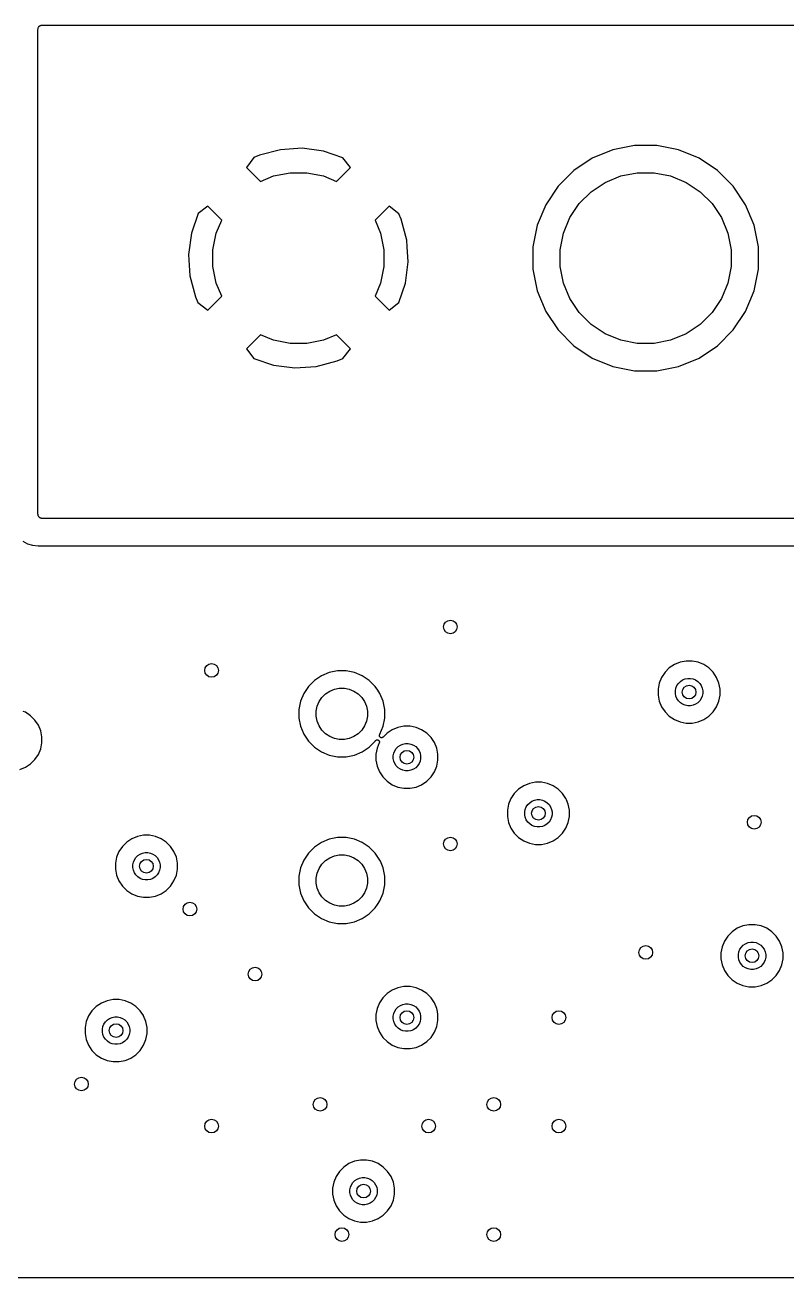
# Model space of a CAD drawing. Extents: x 1 to 139, y -76 to -1.
# Drawn here: x 23.75 to 46.04, y -75.56 to -38.9 of the extents above; entities that cross this region are included whole.
import ezdxf

# ---------------------------------------------------------------- set-up
doc = ezdxf.new("R2010")
doc.units = 0
doc.header["$MEASUREMENT"] = 0
doc.layers.add('BLACK', color=7, linetype='CONTINUOUS')

msp = doc.modelspace()

# ---------------------------------------------------------------- linework, layer by layer
at = {"layer": 'BLACK', "linetype": 'CONTINUOUS'}
for p, q in [((24.13, -39.0252), (24.1313, -39.0133)), ((24.13, -39.0261), (24.13, -39.0252)), ((24.13, -39.0261), (24.13, -39.0261)), ((24.13, -39.0261), (24.13, -39.0261)), ((24.13, -39.027), (24.13, -39.0261)), ((24.13, -53.213), (24.13, -39.027)), ((24.1313, -39.0133), (24.1326, -39.0015)), ((24.1326, -39.0015), (24.1327, -39.001)), ((24.1327, -39.001), (24.1328, -39.0006)), ((24.1328, -39.0006), (24.1364, -38.9892)), ((24.1364, -38.9892), (24.1399, -38.9778)), ((24.1399, -38.9778), (24.1401, -38.9774)), ((24.1401, -38.9774), (24.1403, -38.977)), ((24.1403, -38.977), (24.146, -38.9665)), ((24.146, -38.9665), (24.1517, -38.956)), ((24.1517, -38.956), (24.152, -38.9556)), ((24.152, -38.9556), (24.1522, -38.9552)), ((24.1522, -38.9552), (24.1599, -38.9461)), ((24.1599, -38.9461), (24.1675, -38.9369)), ((24.1675, -38.9369), (24.1679, -38.9366)), ((24.1679, -38.9366), (24.1681, -38.9363)), ((24.1681, -38.9363), (24.1775, -38.9288)), ((24.1775, -38.9288), (24.1867, -38.9212)), ((24.1867, -38.9212), (24.1871, -38.921)), ((24.1871, -38.921), (24.1875, -38.9207)), ((24.1875, -38.9207), (24.1981, -38.9152)), ((24.1981, -38.9152), (24.2086, -38.9096)), ((24.2086, -38.9096), (24.209, -38.9095)), ((24.209, -38.9095), (24.2094, -38.9092)), ((24.2094, -38.9092), (24.2209, -38.9059)), ((24.2209, -38.9059), (24.2323, -38.9024)), ((24.2323, -38.9024), (24.2328, -38.9024)), ((24.2328, -38.9024), (24.2332, -38.9022)), ((24.2332, -38.9022), (24.2451, -38.9012)), ((24.2451, -38.9012), (24.257, -38.9)), ((24.257, -38.9), (59.6838, -38.9)), ((31.8559, -42.5063), (31.2268, -42.5474)), ((32.4808, -42.5887), (31.8559, -42.5063)), ((41.585, -42.42), (40.9474, -42.5468)), ((42.235, -42.42), (41.585, -42.42)), ((42.8726, -42.5468), (42.235, -42.42)), ((30.4496, -42.7795), (30.2285, -43.0671)), ((30.6139, -42.7115), (30.4496, -42.7795)), ((31.2268, -42.5474), (30.6139, -42.7115)), ((33.0531, -42.7831), (32.4808, -42.5887)), ((33.2715, -43.0671), (33.0531, -42.7831)), ((40.3469, -42.7956), (39.8064, -43.1567)), ((40.9474, -42.5468), (40.3469, -42.7956)), ((43.4731, -42.7956), (42.8726, -42.5468)), ((44.0136, -43.1567), (43.4731, -42.7956)), ((30.2285, -43.0671), (30.6366, -43.4752)), ((31.0208, -43.3161), (31.5038, -43.22)), ((31.5038, -43.22), (31.9962, -43.22)), ((31.9962, -43.22), (32.4792, -43.3161)), ((32.8634, -43.4752), (33.2715, -43.0671)), ((39.8064, -43.1567), (39.3467, -43.6164)), ((41.1808, -43.3161), (41.6638, -43.22)), ((41.6638, -43.22), (42.1562, -43.22)), ((42.1562, -43.22), (42.6392, -43.3161)), ((44.4733, -43.6164), (44.0136, -43.1567)), ((30.6366, -43.4752), (31.0208, -43.3161)), ((32.4792, -43.3161), (32.8634, -43.4752)), ((39.3467, -43.6164), (38.9856, -44.1569)), ((40.3163, -43.7781), (40.7258, -43.5045)), ((40.7258, -43.5045), (41.1808, -43.3161)), ((42.6392, -43.3161), (43.0942, -43.5045)), ((43.0942, -43.5045), (43.5037, -43.7781)), ((44.8344, -44.1569), (44.4733, -43.6164)), ((39.9681, -44.1263), (40.3163, -43.7781)), ((43.5037, -43.7781), (43.8519, -44.1263)), ((29.0971, -44.1985), (28.8131, -44.4169)), ((29.5052, -44.6066), (29.0971, -44.1985)), ((34.4029, -44.1985), (33.9948, -44.6066)), ((34.6905, -44.4196), (34.4029, -44.1985)), ((38.9856, -44.1569), (38.7368, -44.7574)), ((39.6945, -44.5358), (39.9681, -44.1263)), ((43.8519, -44.1263), (44.1255, -44.5358)), ((45.0832, -44.7574), (44.8344, -44.1569)), ((28.8131, -44.4169), (28.6187, -44.9892)), ((29.3461, -44.9908), (29.5052, -44.6066)), ((33.9948, -44.6066), (34.1539, -44.9908)), ((34.7585, -44.5839), (34.6905, -44.4196)), ((34.9226, -45.1968), (34.7585, -44.5839)), ((39.5061, -44.9908), (39.6945, -44.5358)), ((44.1255, -44.5358), (44.3139, -44.9908)), ((28.6187, -44.9892), (28.5363, -45.6141)), ((29.25, -45.4738), (29.3461, -44.9908)), ((34.1539, -44.9908), (34.25, -45.4738)), ((38.7368, -44.7574), (38.61, -45.395)), ((39.41, -45.4738), (39.5061, -44.9908)), ((44.3139, -44.9908), (44.41, -45.4738)), ((45.21, -45.395), (45.0832, -44.7574)), ((34.9353, -45.3908), (34.9226, -45.1968)), ((34.9637, -45.8258), (34.9353, -45.3908)), ((38.61, -45.395), (38.61, -46.045)), ((45.21, -46.045), (45.21, -45.395)), ((28.5363, -45.6141), (28.5774, -46.2432)), ((29.25, -45.9662), (29.25, -45.4738)), ((34.25, -45.4738), (34.25, -45.9662)), ((34.8813, -46.4508), (34.9637, -45.8258)), ((39.41, -45.9662), (39.41, -45.4738)), ((44.41, -45.4738), (44.41, -45.9662)), ((29.3461, -46.4492), (29.25, -45.9662)), ((34.25, -45.9662), (34.1539, -46.4492)), ((38.61, -46.045), (38.7368, -46.6826)), ((39.5061, -46.4492), (39.41, -45.9662)), ((44.41, -45.9662), (44.3139, -46.4492)), ((45.0832, -46.6826), (45.21, -46.045)), ((28.5774, -46.2432), (28.7415, -46.8561)), ((29.5052, -46.8334), (29.3461, -46.4492)), ((34.1539, -46.4492), (33.9948, -46.8334)), ((34.6869, -47.0231), (34.8813, -46.4508)), ((39.6945, -46.9042), (39.5061, -46.4492)), ((44.3139, -46.4492), (44.1255, -46.9042)), ((28.7415, -46.8561), (28.8095, -47.0204)), ((29.0971, -47.2415), (29.5052, -46.8334)), ((33.9948, -46.8334), (34.4029, -47.2415)), ((38.7368, -46.6826), (38.9856, -47.2831)), ((39.9681, -47.3137), (39.6945, -46.9042)), ((44.1255, -46.9042), (43.8519, -47.3137)), ((44.8344, -47.2831), (45.0832, -46.6826)), ((28.8095, -47.0204), (29.0971, -47.2415)), ((34.4029, -47.2415), (34.6869, -47.0231)), ((38.9856, -47.2831), (39.3467, -47.8236)), ((44.4733, -47.8236), (44.8344, -47.2831)), ((40.3163, -47.6619), (39.9681, -47.3137)), ((40.7258, -47.9355), (40.3163, -47.6619)), ((43.5037, -47.6619), (43.0942, -47.9355)), ((43.8519, -47.3137), (43.5037, -47.6619)), ((30.6366, -47.9648), (30.2285, -48.3729)), ((31.0208, -48.1239), (30.6366, -47.9648)), ((32.8634, -47.9648), (32.4792, -48.1239)), ((33.2715, -48.3729), (32.8634, -47.9648)), ((39.3467, -47.8236), (39.8064, -48.2833)), ((41.1808, -48.1239), (40.7258, -47.9355)), ((43.0942, -47.9355), (42.6392, -48.1239)), ((44.0136, -48.2833), (44.4733, -47.8236)), ((30.2285, -48.3729), (30.4469, -48.6569)), ((31.5038, -48.22), (31.0208, -48.1239)), ((31.9962, -48.22), (31.5038, -48.22)), ((32.4792, -48.1239), (31.9962, -48.22)), ((33.0504, -48.6605), (33.2715, -48.3729)), ((39.8064, -48.2833), (40.3469, -48.6444)), ((41.6638, -48.22), (41.1808, -48.1239)), ((42.1562, -48.22), (41.6638, -48.22)), ((42.6392, -48.1239), (42.1562, -48.22)), ((43.4731, -48.6444), (44.0136, -48.2833)), ((30.4469, -48.6569), (31.0192, -48.8513)), ((32.2732, -48.8926), (32.8861, -48.7285)), ((32.8861, -48.7285), (33.0504, -48.6605)), ((40.3469, -48.6444), (40.9474, -48.8932)), ((42.8726, -48.8932), (43.4731, -48.6444)), ((31.0192, -48.8513), (31.6441, -48.9337)), ((31.6441, -48.9337), (32.2732, -48.8926)), ((40.9474, -48.8932), (41.585, -49.02)), ((41.585, -49.02), (42.235, -49.02)), ((42.235, -49.02), (42.8726, -48.8932)), ((24.1312, -53.2249), (24.13, -53.213)), ((24.1322, -53.2368), (24.1312, -53.2249)), ((24.1324, -53.2372), (24.1322, -53.2368)), ((24.1324, -53.2377), (24.1324, -53.2372)), ((24.1359, -53.2491), (24.1324, -53.2377)), ((24.1392, -53.2606), (24.1359, -53.2491)), ((24.1395, -53.261), (24.1392, -53.2606)), ((24.1396, -53.2614), (24.1395, -53.261)), ((24.1452, -53.2719), (24.1396, -53.2614)), ((24.1507, -53.2825), (24.1452, -53.2719)), ((24.151, -53.2829), (24.1507, -53.2825)), ((24.1512, -53.2833), (24.151, -53.2829)), ((24.1588, -53.2925), (24.1512, -53.2833)), ((24.1663, -53.3019), (24.1588, -53.2925)), ((24.1666, -53.3021), (24.1663, -53.3019)), ((24.1669, -53.3025), (24.1666, -53.3021)), ((24.1761, -53.3101), (24.1669, -53.3025)), ((24.1852, -53.3178), (24.1761, -53.3101)), ((24.1856, -53.318), (24.1852, -53.3178)), ((24.186, -53.3183), (24.1856, -53.318)), ((24.1965, -53.324), (24.186, -53.3183)), ((24.207, -53.3297), (24.1965, -53.324)), ((24.2074, -53.3299), (24.207, -53.3297)), ((24.2078, -53.3301), (24.2074, -53.3299)), ((24.2192, -53.3336), (24.2078, -53.3301)), ((24.2306, -53.3372), (24.2192, -53.3336)), ((24.231, -53.3373), (24.2306, -53.3372)), ((24.2315, -53.3374), (24.231, -53.3373)), ((24.2433, -53.3387), (24.2315, -53.3374)), ((24.2552, -53.34), (24.2433, -53.3387)), ((24.2561, -53.34), (24.2552, -53.34)), ((24.257, -53.34), (24.2561, -53.34)), ((24.2561, -53.34), (24.2561, -53.34)), ((24.2561, -53.34), (24.2561, -53.34)), ((84.963, -53.34), (24.257, -53.34)), ((23.6857, -54.0049), (23.824, -54.0788)), ((23.824, -54.0788), (23.974, -54.1243)), ((23.974, -54.1243), (24.1331, -54.14)), ((24.1331, -54.14), (85.0869, -54.14)), ((42.9151, -57.5469), (42.7499, -57.6153)), ((43.0906, -57.512), (42.9151, -57.5469)), ((43.2694, -57.512), (43.0906, -57.512)), ((43.4449, -57.5469), (43.2694, -57.512)), ((43.6101, -57.6153), (43.4449, -57.5469)), ((32.6531, -57.8453), (32.4241, -57.9402)), ((32.8961, -57.797), (32.6531, -57.8453)), ((33.1439, -57.797), (32.8961, -57.797)), ((33.3869, -57.8453), (33.1439, -57.797)), ((33.6159, -57.9402), (33.3869, -57.8453)), ((42.4747, -57.8412), (42.3753, -57.9899)), ((42.6012, -57.7147), (42.4747, -57.8412)), ((42.7499, -57.6153), (42.6012, -57.7147)), ((43.7588, -57.7147), (43.6101, -57.6153)), ((43.8853, -57.8412), (43.7588, -57.7147)), ((43.9847, -57.9899), (43.8853, -57.8412)), ((32.0429, -58.2531), (31.9052, -58.4591)), ((32.2181, -58.0778), (32.0429, -58.2531)), ((32.4241, -57.9402), (32.2181, -58.0778)), ((33.8219, -58.0778), (33.6159, -57.9402)), ((33.9972, -58.2531), (33.8219, -58.0778)), ((34.0683, -58.3596), (33.9972, -58.2531)), ((42.3069, -58.1551), (42.272, -58.3306)), ((42.3753, -57.9899), (42.3069, -58.1551)), ((42.7954, -58.3033), (42.8255, -58.2305)), ((42.8255, -58.2305), (42.8693, -58.165)), ((42.8693, -58.165), (42.925, -58.1093)), ((42.925, -58.1093), (42.9905, -58.0655)), ((42.9905, -58.0655), (43.0633, -58.0354)), ((43.0633, -58.0354), (43.1406, -58.02)), ((43.1406, -58.02), (43.2194, -58.02)), ((43.2194, -58.02), (43.2967, -58.0354)), ((43.2967, -58.0354), (43.3695, -58.0655)), ((43.3695, -58.0655), (43.435, -58.1093)), ((43.435, -58.1093), (43.4907, -58.165)), ((43.4907, -58.165), (43.5345, -58.2305)), ((43.5345, -58.2305), (43.5646, -58.3033)), ((44.0531, -58.1551), (43.9847, -57.9899)), ((44.088, -58.3306), (44.0531, -58.1551)), ((31.9052, -58.4591), (31.8103, -58.6881)), ((32.3554, -58.6997), (32.4374, -58.5769)), ((32.4374, -58.5769), (32.5419, -58.4724)), ((32.5419, -58.4724), (32.6647, -58.3904)), ((32.6647, -58.3904), (32.8012, -58.3338)), ((32.8012, -58.3338), (32.9461, -58.305)), ((32.9461, -58.305), (33.0939, -58.305)), ((33.0939, -58.305), (33.2388, -58.3338)), ((33.2388, -58.3338), (33.3753, -58.3904)), ((33.3753, -58.3904), (33.4981, -58.4724)), ((33.4981, -58.4724), (33.6026, -58.5769)), ((33.6026, -58.5769), (33.6846, -58.6997)), ((34.1348, -58.4591), (34.0683, -58.3596)), ((34.0683, -58.3596), (34.0683, -58.3596)), ((34.2297, -58.6881), (34.1348, -58.4591)), ((42.272, -58.3306), (42.272, -58.5094)), ((42.272, -58.5094), (42.3069, -58.6849)), ((42.78, -58.3806), (42.7954, -58.3033)), ((42.78, -58.4594), (42.78, -58.3806)), ((42.7954, -58.5367), (42.78, -58.4594)), ((42.8255, -58.6095), (42.7954, -58.5367)), ((42.8693, -58.675), (42.8255, -58.6095)), ((43.5345, -58.6095), (43.4907, -58.675)), ((43.5646, -58.5367), (43.5345, -58.6095)), ((43.5646, -58.3033), (43.58, -58.3806)), ((43.58, -58.4594), (43.5646, -58.5367)), ((43.58, -58.3806), (43.58, -58.4594)), ((44.0531, -58.6849), (44.088, -58.5094)), ((44.088, -58.5094), (44.088, -58.3306)), ((23.7676, -59.0117), (23.6995, -58.9835)), ((23.9163, -59.1111), (23.7676, -59.0117)), ((31.8103, -58.6881), (31.762, -58.9311)), ((31.762, -58.9311), (31.762, -59.1789)), ((32.27, -58.9811), (32.2988, -58.8362)), ((32.27, -59.1289), (32.27, -58.9811)), ((32.2988, -58.8362), (32.3554, -58.6997)), ((33.6846, -58.6997), (33.7412, -58.8362)), ((33.7412, -58.8362), (33.77, -58.9811)), ((33.77, -58.9811), (33.77, -59.1289)), ((34.278, -58.9311), (34.2297, -58.6881)), ((34.278, -59.1789), (34.278, -58.9311)), ((42.3069, -58.6849), (42.3753, -58.8501)), ((42.3753, -58.8501), (42.4747, -58.9988)), ((42.4747, -58.9988), (42.6012, -59.1253)), ((42.925, -58.7307), (42.8693, -58.675)), ((42.9905, -58.7745), (42.925, -58.7307)), ((43.0633, -58.8046), (42.9905, -58.7745)), ((43.1406, -58.82), (43.0633, -58.8046)), ((43.2194, -58.82), (43.1406, -58.82)), ((43.2967, -58.8046), (43.2194, -58.82)), ((43.3695, -58.7745), (43.2967, -58.8046)), ((43.435, -58.7307), (43.3695, -58.7745)), ((43.4907, -58.675), (43.435, -58.7307)), ((43.7588, -59.1253), (43.8853, -58.9988)), ((43.8853, -58.9988), (43.9847, -58.8501)), ((43.9847, -58.8501), (44.0531, -58.6849)), ((24.0428, -59.2376), (23.9163, -59.1111)), ((24.1422, -59.3863), (24.0428, -59.2376)), ((24.2106, -59.5515), (24.1422, -59.3863)), ((31.762, -59.1789), (31.8103, -59.4219)), ((32.2988, -59.2738), (32.27, -59.1289)), ((32.3554, -59.4103), (32.2988, -59.2738)), ((33.7412, -59.2738), (33.6846, -59.4103)), ((33.77, -59.1289), (33.7412, -59.2738)), ((34.2297, -59.4219), (34.278, -59.1789)), ((42.6012, -59.1253), (42.7499, -59.2247)), ((42.7499, -59.2247), (42.9151, -59.2931)), ((42.9151, -59.2931), (43.0906, -59.328)), ((43.0906, -59.328), (43.2694, -59.328)), ((43.2694, -59.328), (43.4449, -59.2931)), ((43.4449, -59.2931), (43.6101, -59.2247)), ((43.6101, -59.2247), (43.7588, -59.1253)), ((24.2455, -59.727), (24.2106, -59.5515)), ((24.2455, -59.9058), (24.2455, -59.727)), ((31.8103, -59.4219), (31.9052, -59.6509)), ((31.9052, -59.6509), (32.0428, -59.8569)), ((32.4374, -59.5331), (32.3554, -59.4103)), ((32.5419, -59.6376), (32.4374, -59.5331)), ((32.6647, -59.7196), (32.5419, -59.6376)), ((32.8012, -59.7762), (32.6647, -59.7196)), ((33.3753, -59.7196), (33.2388, -59.7762)), ((33.4981, -59.6376), (33.3753, -59.7196)), ((33.6026, -59.5331), (33.4981, -59.6376)), ((33.6846, -59.4103), (33.6026, -59.5331)), ((34.1195, -59.6929), (34.1202, -59.6862)), ((34.12, -59.6981), (34.1195, -59.6929)), ((34.1195, -59.6929), (34.1195, -59.6929)), ((34.1195, -59.6929), (34.1195, -59.6929)), ((34.1207, -59.7052), (34.12, -59.6981)), ((34.1202, -59.6862), (34.1207, -59.6806)), ((34.1207, -59.6806), (34.1224, -59.6751)), ((34.1207, -59.6806), (34.1207, -59.6806)), ((34.1207, -59.6806), (34.1207, -59.6806)), ((34.1207, -59.7053), (34.1207, -59.7052)), ((34.1207, -59.7052), (34.1207, -59.7052)), ((34.1225, -59.7114), (34.1207, -59.7053)), ((34.1224, -59.6751), (34.1243, -59.6688)), ((34.1242, -59.7171), (34.1225, -59.7114)), ((34.1271, -59.7227), (34.1242, -59.7171)), ((34.1242, -59.7171), (34.1242, -59.7171)), ((34.1242, -59.7171), (34.1242, -59.7171)), ((34.1243, -59.6688), (34.1244, -59.6687)), ((34.1244, -59.6687), (34.1273, -59.6633)), ((34.1244, -59.6687), (34.1244, -59.6687)), ((34.13, -59.7281), (34.1271, -59.7227)), ((34.1273, -59.6633), (34.1302, -59.6578)), ((34.1336, -59.7325), (34.13, -59.7281)), ((34.13, -59.7281), (34.13, -59.7281)), ((34.13, -59.7281), (34.13, -59.7281)), ((34.1302, -59.6578), (34.1348, -59.6509)), ((34.1302, -59.6578), (34.1302, -59.6578)), ((34.1302, -59.6578), (34.1302, -59.6578)), ((34.1302, -59.6578), (34.1302, -59.6578)), ((34.1378, -59.7377), (34.1336, -59.7325)), ((34.1348, -59.6509), (34.2297, -59.4219)), ((34.1422, -59.7414), (34.1378, -59.7377)), ((34.1378, -59.7377), (34.1378, -59.7377)), ((34.1378, -59.7377), (34.1378, -59.7377)), ((34.1473, -59.7456), (34.1422, -59.7414)), ((34.1473, -59.7457), (34.1473, -59.7456)), ((34.1473, -59.7456), (34.1473, -59.7456)), ((34.1528, -59.7486), (34.1473, -59.7457)), ((34.1582, -59.7516), (34.1528, -59.7486)), ((34.1646, -59.7536), (34.1582, -59.7516)), ((34.1582, -59.7516), (34.1582, -59.7516)), ((34.1582, -59.7516), (34.1582, -59.7516)), ((34.17, -59.7553), (34.1646, -59.7536)), ((34.1701, -59.7553), (34.17, -59.7553)), ((34.17, -59.7553), (34.17, -59.7553)), ((34.1762, -59.7559), (34.1701, -59.7553)), ((34.1823, -59.7566), (34.1762, -59.7559)), ((34.1824, -59.7566), (34.1823, -59.7566)), ((34.1883, -59.7561), (34.1824, -59.7566)), ((34.1824, -59.7566), (34.1824, -59.7566)), ((34.1947, -59.7555), (34.1883, -59.7561)), ((34.2007, -59.7538), (34.1947, -59.7555)), ((34.1947, -59.7555), (34.1947, -59.7555)), ((34.1947, -59.7555), (34.1947, -59.7555)), ((34.2066, -59.7521), (34.2007, -59.7538)), ((34.212, -59.7492), (34.2066, -59.752)), ((34.2066, -59.752), (34.2066, -59.752)), ((34.2066, -59.752), (34.2066, -59.7521)), ((34.2176, -59.7464), (34.212, -59.7492)), ((34.2228, -59.7422), (34.2176, -59.7463)), ((34.2176, -59.7463), (34.2176, -59.7463)), ((34.2176, -59.7463), (34.2176, -59.7464)), ((34.2273, -59.7386), (34.2228, -59.7422)), ((34.2279, -59.738), (34.2273, -59.7386)), ((34.3462, -59.6197), (34.2279, -59.738)), ((34.4949, -59.5203), (34.3462, -59.6197)), ((34.6601, -59.4519), (34.4949, -59.5203)), ((34.8356, -59.417), (34.6601, -59.4519)), ((35.0144, -59.417), (34.8356, -59.417)), ((35.1899, -59.4519), (35.0144, -59.417)), ((35.3551, -59.5203), (35.1899, -59.4519)), ((35.5038, -59.6197), (35.3551, -59.5203)), ((35.6303, -59.7462), (35.5038, -59.6197)), ((35.7297, -59.8949), (35.6303, -59.7462)), ((24.1422, -60.2465), (24.2106, -60.0813)), ((24.2106, -60.0813), (24.2455, -59.9058)), ((32.0428, -59.8569), (32.2181, -60.0322)), ((32.2181, -60.0322), (32.4241, -60.1698)), ((32.9461, -59.805), (32.8012, -59.7762)), ((33.0939, -59.805), (32.9461, -59.805)), ((33.2388, -59.7762), (33.0939, -59.805)), ((33.6159, -60.1698), (33.8219, -60.0322)), ((33.8219, -60.0322), (33.9972, -59.8569)), ((33.9972, -59.8569), (34.0044, -59.846)), ((34.0044, -59.846), (34.0049, -59.8453)), ((34.0049, -59.8453), (34.0095, -59.8399)), ((34.0095, -59.8399), (34.0129, -59.8358)), ((34.0129, -59.8358), (34.0176, -59.8321)), ((34.0129, -59.8358), (34.0129, -59.8358)), ((34.0129, -59.8358), (34.0129, -59.8358)), ((34.0519, -60.0601), (34.017, -60.2356)), ((34.0176, -59.8321), (34.0226, -59.8281)), ((34.0226, -59.8281), (34.0279, -59.8253)), ((34.0226, -59.8281), (34.0226, -59.8281)), ((34.0226, -59.8281), (34.0226, -59.8281)), ((34.0279, -59.8253), (34.0336, -59.8224)), ((34.0336, -59.8223), (34.0391, -59.8207)), ((34.0336, -59.8224), (34.0336, -59.8223)), ((34.0336, -59.8224), (34.0336, -59.8224)), ((34.0391, -59.8207), (34.0455, -59.8189)), ((34.0455, -59.8189), (34.0514, -59.8184)), ((34.0455, -59.8189), (34.0455, -59.8189)), ((34.0455, -59.8189), (34.0455, -59.8189)), ((34.0514, -59.8184), (34.0578, -59.8178)), ((34.1159, -59.9056), (34.0519, -60.0601)), ((34.0578, -59.8178), (34.0578, -59.8178)), ((34.0578, -59.8178), (34.0579, -59.8178)), ((34.0579, -59.8178), (34.0642, -59.8185)), ((34.0642, -59.8185), (34.0701, -59.8191)), ((34.0701, -59.8191), (34.0702, -59.8191)), ((34.0702, -59.8191), (34.0702, -59.8191)), ((34.0702, -59.8191), (34.0764, -59.821)), ((34.0764, -59.821), (34.082, -59.8228)), ((34.082, -59.8228), (34.082, -59.8228)), ((34.082, -59.8228), (34.082, -59.8228)), ((34.082, -59.8228), (34.0877, -59.8259)), ((34.0877, -59.8259), (34.0928, -59.8287)), ((34.0928, -59.8287), (34.0929, -59.8287)), ((34.0929, -59.8287), (34.0929, -59.8287)), ((34.0929, -59.8287), (34.0976, -59.8326)), ((34.0976, -59.8326), (34.1024, -59.8366)), ((34.1024, -59.8366), (34.1024, -59.8366)), ((34.1024, -59.8366), (34.1024, -59.8367)), ((34.1024, -59.8367), (34.1062, -59.8413)), ((34.1062, -59.8413), (34.1102, -59.8462)), ((34.1102, -59.8462), (34.1102, -59.8463)), ((34.1102, -59.8463), (34.1102, -59.8463)), ((34.1102, -59.8463), (34.1128, -59.8511)), ((34.1128, -59.8511), (34.116, -59.8572)), ((34.1178, -59.8993), (34.1159, -59.9056)), ((34.116, -59.8572), (34.116, -59.8572)), ((34.116, -59.8572), (34.116, -59.8572)), ((34.116, -59.8572), (34.1178, -59.8632)), ((34.1178, -59.8632), (34.1196, -59.8691)), ((34.1195, -59.8938), (34.1178, -59.8993)), ((34.1202, -59.8868), (34.1195, -59.8937)), ((34.1195, -59.8937), (34.1195, -59.8938)), ((34.1195, -59.8938), (34.1195, -59.8938)), ((34.1196, -59.8691), (34.1196, -59.8691)), ((34.1196, -59.8691), (34.1196, -59.8691)), ((34.1196, -59.8691), (34.1201, -59.8751)), ((34.1201, -59.8751), (34.1207, -59.8814)), ((34.1207, -59.8814), (34.1202, -59.8868)), ((34.1207, -59.8814), (34.1207, -59.8814)), ((34.1207, -59.8814), (34.1207, -59.8814)), ((34.5705, -60.1355), (34.6143, -60.07)), ((34.6143, -60.07), (34.67, -60.0143)), ((34.67, -60.0143), (34.7355, -59.9705)), ((34.7355, -59.9705), (34.8083, -59.9404)), ((34.8083, -59.9404), (34.8856, -59.925)), ((34.8856, -59.925), (34.9644, -59.925)), ((34.9644, -59.925), (35.0417, -59.9404)), ((35.0417, -59.9404), (35.1145, -59.9705)), ((35.1145, -59.9705), (35.18, -60.0143)), ((35.18, -60.0143), (35.2357, -60.07)), ((35.2357, -60.07), (35.2795, -60.1355)), ((35.7981, -60.0601), (35.7297, -59.8949)), ((35.833, -60.2356), (35.7981, -60.0601)), ((23.9163, -60.5217), (24.0428, -60.3952)), ((24.0428, -60.3952), (24.1422, -60.2465)), ((32.4241, -60.1698), (32.6531, -60.2647)), ((32.6531, -60.2647), (32.8961, -60.313)), ((32.8961, -60.313), (33.1439, -60.313)), ((33.1439, -60.313), (33.3869, -60.2647)), ((33.3869, -60.2647), (33.6159, -60.1698)), ((34.017, -60.2356), (34.017, -60.4144)), ((34.017, -60.4144), (34.0519, -60.5899)), ((34.525, -60.2856), (34.5404, -60.2083)), ((34.525, -60.3644), (34.525, -60.2856)), ((34.5404, -60.4417), (34.525, -60.3644)), ((34.5404, -60.2083), (34.5705, -60.1355)), ((34.5705, -60.5145), (34.5404, -60.4417)), ((35.2795, -60.1355), (35.3096, -60.2083)), ((35.3096, -60.4417), (35.2795, -60.5145)), ((35.3096, -60.2083), (35.325, -60.2856)), ((35.325, -60.3644), (35.3096, -60.4417)), ((35.325, -60.2856), (35.325, -60.3644)), ((35.7981, -60.5899), (35.833, -60.4144)), ((35.833, -60.4144), (35.833, -60.2356)), ((23.6024, -60.6895), (23.7676, -60.6211)), ((23.7676, -60.6211), (23.9163, -60.5217)), ((34.0519, -60.5899), (34.1203, -60.7551)), ((34.1203, -60.7551), (34.2197, -60.9038)), ((34.6143, -60.58), (34.5705, -60.5145)), ((34.67, -60.6357), (34.6143, -60.58)), ((34.7355, -60.6795), (34.67, -60.6357)), ((34.8083, -60.7096), (34.7355, -60.6795)), ((34.8856, -60.725), (34.8083, -60.7096)), ((34.9644, -60.725), (34.8856, -60.725)), ((35.0417, -60.7096), (34.9644, -60.725)), ((35.1145, -60.6795), (35.0417, -60.7096)), ((35.18, -60.6357), (35.1145, -60.6795)), ((35.2357, -60.58), (35.18, -60.6357)), ((35.2795, -60.5145), (35.2357, -60.58)), ((35.6303, -60.9038), (35.7297, -60.7551)), ((35.7297, -60.7551), (35.7981, -60.5899)), ((34.2197, -60.9038), (34.3462, -61.0303)), ((34.3462, -61.0303), (34.4949, -61.1297)), ((34.4949, -61.1297), (34.6601, -61.1981)), ((34.6601, -61.1981), (34.8356, -61.233)), ((35.0144, -61.233), (35.1899, -61.1981)), ((35.1899, -61.1981), (35.3551, -61.1297)), ((35.3551, -61.1297), (35.5038, -61.0303)), ((35.5038, -61.0303), (35.6303, -60.9038)), ((38.3415, -61.1637), (38.1928, -61.2631)), ((38.5067, -61.0953), (38.3415, -61.1637)), ((38.6822, -61.0604), (38.5067, -61.0953)), ((38.861, -61.0604), (38.6822, -61.0604)), ((39.0365, -61.0953), (38.861, -61.0604)), ((39.2017, -61.1637), (39.0365, -61.0953)), ((39.3504, -61.2631), (39.2017, -61.1637)), ((34.8356, -61.233), (35.0144, -61.233)), ((37.9669, -61.5383), (37.8985, -61.7035)), ((38.0663, -61.3896), (37.9669, -61.5383)), ((38.1928, -61.2631), (38.0663, -61.3896)), ((38.5821, -61.6139), (38.6549, -61.5838)), ((38.6549, -61.5838), (38.7322, -61.5684)), ((38.7322, -61.5684), (38.811, -61.5684)), ((38.811, -61.5684), (38.8883, -61.5838)), ((38.8883, -61.5838), (38.9611, -61.6139)), ((39.4769, -61.3896), (39.3504, -61.2631)), ((39.5763, -61.5383), (39.4769, -61.3896)), ((39.5888, -61.5686), (39.5763, -61.5383)), ((39.6447, -61.7035), (39.5888, -61.5686)), ((37.8985, -61.7035), (37.8636, -61.879)), ((37.8636, -61.879), (37.8636, -62.0578)), ((38.3716, -61.929), (38.387, -61.8517)), ((38.3716, -62.0078), (38.3716, -61.929)), ((38.387, -61.8517), (38.4171, -61.7789)), ((38.4171, -61.7789), (38.4609, -61.7134)), ((38.4609, -61.7134), (38.5166, -61.6577)), ((38.5166, -61.6577), (38.5821, -61.6139)), ((38.9611, -61.6139), (39.0266, -61.6577)), ((39.0266, -61.6577), (39.0823, -61.7134)), ((39.0823, -61.7134), (39.1261, -61.7789)), ((39.1261, -61.7789), (39.1562, -61.8517)), ((39.1562, -61.8517), (39.1716, -61.929)), ((39.1716, -61.929), (39.1716, -62.0078)), ((39.6796, -61.879), (39.6447, -61.7035)), ((39.6796, -62.0578), (39.6796, -61.879)), ((37.8636, -62.0578), (37.8985, -62.2333)), ((37.8985, -62.2333), (37.9669, -62.3985)), ((38.387, -62.0851), (38.3716, -62.0078)), ((38.4171, -62.1579), (38.387, -62.0851)), ((38.4609, -62.2234), (38.4171, -62.1579)), ((38.5166, -62.2791), (38.4609, -62.2234)), ((38.5821, -62.3229), (38.5166, -62.2791)), ((38.6549, -62.353), (38.5821, -62.3229)), ((38.9611, -62.3229), (38.8883, -62.353)), ((39.0266, -62.2791), (38.9611, -62.3229)), ((39.0823, -62.2234), (39.0266, -62.2791)), ((39.1261, -62.1579), (39.0823, -62.2234)), ((39.1562, -62.0851), (39.1261, -62.1579)), ((39.1716, -62.0078), (39.1562, -62.0851)), ((39.5763, -62.3985), (39.6447, -62.2333)), ((39.6447, -62.2333), (39.6796, -62.0578)), ((27.0401, -62.6439), (26.8749, -62.7123)), ((27.2156, -62.609), (27.0401, -62.6439)), ((27.3944, -62.609), (27.2156, -62.609)), ((27.5699, -62.6439), (27.3944, -62.609)), ((27.7351, -62.7123), (27.5699, -62.6439)), ((32.8961, -62.677), (32.6531, -62.7253)), ((33.1439, -62.677), (32.8961, -62.677)), ((33.3869, -62.7253), (33.1439, -62.677)), ((37.9669, -62.3985), (38.0663, -62.5472)), ((38.0663, -62.5472), (38.1928, -62.6737)), ((38.1928, -62.6737), (38.3415, -62.7731)), ((38.7322, -62.3684), (38.6549, -62.353)), ((38.811, -62.3684), (38.7322, -62.3684)), ((38.8883, -62.353), (38.811, -62.3684)), ((39.2017, -62.7731), (39.3504, -62.6737)), ((39.3504, -62.6737), (39.4769, -62.5472)), ((39.4769, -62.5472), (39.5763, -62.3985)), ((26.5997, -62.9382), (26.5003, -63.0869)), ((26.7262, -62.8117), (26.5997, -62.9382)), ((26.8749, -62.7123), (26.7262, -62.8117)), ((27.8838, -62.8117), (27.7351, -62.7123)), ((28.0103, -62.9382), (27.8838, -62.8117)), ((28.1097, -63.0869), (28.0103, -62.9382)), ((32.2181, -62.9578), (32.0428, -63.1331)), ((32.4241, -62.8202), (32.2181, -62.9578)), ((32.6531, -62.7253), (32.4241, -62.8202)), ((33.6159, -62.8202), (33.3869, -62.7253)), ((33.8219, -62.9578), (33.6159, -62.8202)), ((33.9972, -63.1331), (33.8219, -62.9578)), ((38.3415, -62.7731), (38.5067, -62.8415)), ((38.5067, -62.8415), (38.6822, -62.8764)), ((38.6822, -62.8764), (38.861, -62.8764)), ((38.861, -62.8764), (39.0365, -62.8415)), ((39.0365, -62.8415), (39.2017, -62.7731)), ((26.4319, -63.2521), (26.397, -63.4276)), ((26.397, -63.4276), (26.397, -63.6064)), ((26.5003, -63.0869), (26.4319, -63.2521)), ((26.905, -63.4776), (26.9204, -63.4003)), ((26.9204, -63.4003), (26.9505, -63.3275)), ((26.9505, -63.3275), (26.9943, -63.262)), ((26.9943, -63.262), (27.05, -63.2063)), ((27.05, -63.2063), (27.1155, -63.1625)), ((27.1155, -63.1625), (27.1883, -63.1324)), ((27.1883, -63.1324), (27.2656, -63.117)), ((27.2656, -63.117), (27.3444, -63.117)), ((27.3444, -63.117), (27.4217, -63.1324)), ((27.4217, -63.1324), (27.4945, -63.1625)), ((27.4945, -63.1625), (27.56, -63.2063)), ((27.56, -63.2063), (27.6157, -63.262)), ((27.6157, -63.262), (27.6595, -63.3275)), ((27.6595, -63.3275), (27.6896, -63.4003)), ((27.6896, -63.4003), (27.705, -63.4776)), ((28.1781, -63.2521), (28.1097, -63.0869)), ((28.213, -63.4276), (28.1781, -63.2521)), ((28.213, -63.6064), (28.213, -63.4276)), ((31.9052, -63.3391), (31.8103, -63.5681)), ((32.0428, -63.1331), (31.9052, -63.3391)), ((32.4374, -63.4569), (32.5419, -63.3524)), ((32.5419, -63.3524), (32.6647, -63.2704)), ((32.6647, -63.2704), (32.8012, -63.2138)), ((32.8012, -63.2138), (32.9461, -63.185)), ((32.9461, -63.185), (33.0939, -63.185)), ((33.0939, -63.185), (33.2388, -63.2138)), ((33.2388, -63.2138), (33.3753, -63.2704)), ((33.3753, -63.2704), (33.4981, -63.3524)), ((33.4981, -63.3524), (33.6026, -63.4569)), ((34.1348, -63.3391), (33.9972, -63.1331)), ((34.1474, -63.3695), (34.1348, -63.3391)), ((34.2297, -63.5681), (34.1474, -63.3695)), ((26.397, -63.6064), (26.4319, -63.7819)), ((26.4319, -63.7819), (26.5003, -63.9471)), ((26.905, -63.5564), (26.905, -63.4776)), ((26.9204, -63.6337), (26.905, -63.5564)), ((26.9505, -63.7065), (26.9204, -63.6337)), ((26.9943, -63.772), (26.9505, -63.7065)), ((27.05, -63.8277), (26.9943, -63.772)), ((27.6157, -63.772), (27.56, -63.8277)), ((27.6595, -63.7065), (27.6157, -63.772)), ((27.6896, -63.6337), (27.6595, -63.7065)), ((27.705, -63.5564), (27.6896, -63.6337)), ((27.705, -63.4776), (27.705, -63.5564)), ((28.1097, -63.9471), (28.1781, -63.7819)), ((28.1781, -63.7819), (28.213, -63.6064)), ((31.8103, -63.5681), (31.762, -63.8111)), ((32.27, -63.8611), (32.2988, -63.7162)), ((32.2988, -63.7162), (32.3554, -63.5797)), ((32.3554, -63.5797), (32.4374, -63.4569)), ((33.6026, -63.4569), (33.6846, -63.5797)), ((33.6846, -63.5797), (33.7412, -63.7162)), ((33.7412, -63.7162), (33.77, -63.8611)), ((34.278, -63.8111), (34.2297, -63.5681)), ((26.5003, -63.9471), (26.5997, -64.0958)), ((26.5997, -64.0958), (26.7262, -64.2223)), ((27.1155, -63.8715), (27.05, -63.8277)), ((27.1883, -63.9016), (27.1155, -63.8715)), ((27.2656, -63.917), (27.1883, -63.9016)), ((27.3444, -63.917), (27.2656, -63.917)), ((27.4217, -63.9016), (27.3444, -63.917)), ((27.4945, -63.8715), (27.4217, -63.9016)), ((27.56, -63.8277), (27.4945, -63.8715)), ((27.8838, -64.2223), (28.0103, -64.0958)), ((28.0103, -64.0958), (28.1097, -63.9471)), ((31.762, -63.8111), (31.762, -64.0589)), ((31.762, -64.0589), (31.8103, -64.3019)), ((32.27, -64.0089), (32.27, -63.8611)), ((32.2988, -64.1538), (32.27, -64.0089)), ((32.3554, -64.2903), (32.2988, -64.1538)), ((33.7412, -64.1538), (33.6846, -64.2903)), ((33.77, -64.0089), (33.7412, -64.1538)), ((33.77, -63.8611), (33.77, -64.0089)), ((34.2297, -64.3019), (34.278, -64.0589)), ((34.278, -64.0589), (34.278, -63.8111)), ((26.7262, -64.2223), (26.8749, -64.3217)), ((26.8749, -64.3217), (27.0401, -64.3901)), ((27.0401, -64.3901), (27.2156, -64.425)), ((27.2156, -64.425), (27.3944, -64.425)), ((27.3944, -64.425), (27.5699, -64.3901)), ((27.5699, -64.3901), (27.7351, -64.3217)), ((27.7351, -64.3217), (27.8838, -64.2223)), ((31.8103, -64.3019), (31.9052, -64.5309)), ((32.4374, -64.4131), (32.3554, -64.2903)), ((32.5419, -64.5176), (32.4374, -64.4131)), ((32.6647, -64.5996), (32.5419, -64.5176)), ((33.4981, -64.5176), (33.3753, -64.5996)), ((33.6026, -64.4131), (33.4981, -64.5176)), ((33.6846, -64.2903), (33.6026, -64.4131)), ((34.1348, -64.5309), (34.2297, -64.3019)), ((31.9052, -64.5309), (32.0428, -64.7369)), ((32.0428, -64.7369), (32.2181, -64.9122)), ((32.8012, -64.6562), (32.6647, -64.5996)), ((32.9461, -64.685), (32.8012, -64.6562)), ((33.0939, -64.685), (32.9461, -64.685)), ((33.2388, -64.6562), (33.0939, -64.685)), ((33.3753, -64.5996), (33.2388, -64.6562)), ((33.8219, -64.9122), (33.9972, -64.7369)), ((33.9972, -64.7369), (34.0626, -64.639)), ((34.0626, -64.639), (34.1348, -64.5309)), ((34.0626, -64.639), (34.0626, -64.639)), ((32.2181, -64.9122), (32.4241, -65.0498)), ((32.4241, -65.0498), (32.6531, -65.1447)), ((32.6531, -65.1447), (32.8961, -65.193)), ((32.8961, -65.193), (33.1439, -65.193)), ((33.1439, -65.193), (33.3869, -65.1447)), ((33.3869, -65.1447), (33.6159, -65.0498)), ((33.6159, -65.0498), (33.8219, -64.9122)), ((44.9311, -65.2295), (44.7556, -65.2644)), ((45.1099, -65.2295), (44.9311, -65.2295)), ((45.2854, -65.2644), (45.1099, -65.2295)), ((44.3152, -65.5587), (44.2158, -65.7074)), ((44.4417, -65.4322), (44.3152, -65.5587)), ((44.5904, -65.3328), (44.4417, -65.4322)), ((44.7556, -65.2644), (44.5904, -65.3328)), ((45.4506, -65.3328), (45.2854, -65.2644)), ((45.5993, -65.4322), (45.4506, -65.3328)), ((45.7258, -65.5587), (45.5993, -65.4322)), ((45.8252, -65.7074), (45.7258, -65.5587)), ((44.1474, -65.8726), (44.1125, -66.0481)), ((44.2158, -65.7074), (44.1474, -65.8726)), ((44.6359, -66.0208), (44.666, -65.948)), ((44.666, -65.948), (44.7098, -65.8825)), ((44.7098, -65.8825), (44.7655, -65.8268)), ((44.7655, -65.8268), (44.831, -65.783)), ((44.831, -65.783), (44.9038, -65.7529)), ((44.9038, -65.7529), (44.9811, -65.7375)), ((44.9811, -65.7375), (45.0599, -65.7375)), ((45.0599, -65.7375), (45.1372, -65.7529)), ((45.1372, -65.7529), (45.21, -65.783)), ((45.21, -65.783), (45.2755, -65.8268)), ((45.2755, -65.8268), (45.3312, -65.8825)), ((45.3312, -65.8825), (45.375, -65.948)), ((45.375, -65.948), (45.4051, -66.0208)), ((45.8936, -65.8726), (45.8252, -65.7074)), ((45.9285, -66.0481), (45.8936, -65.8726)), ((44.1125, -66.0481), (44.1125, -66.2269)), ((44.1125, -66.2269), (44.1474, -66.4024)), ((44.6205, -66.0981), (44.6359, -66.0208)), ((44.6205, -66.1769), (44.6205, -66.0981)), ((44.6359, -66.2542), (44.6205, -66.1769)), ((44.666, -66.327), (44.6359, -66.2542)), ((44.7098, -66.3925), (44.666, -66.327)), ((45.375, -66.327), (45.3312, -66.3925)), ((45.4051, -66.2542), (45.375, -66.327)), ((45.4051, -66.0208), (45.4205, -66.0981)), ((45.4205, -66.1769), (45.4051, -66.2542)), ((45.4205, -66.0981), (45.4205, -66.1769)), ((45.8936, -66.4024), (45.9285, -66.2269)), ((45.9285, -66.2269), (45.9285, -66.0481)), ((44.1474, -66.4024), (44.2158, -66.5676)), ((44.2158, -66.5676), (44.3152, -66.7163)), ((44.3152, -66.7163), (44.4417, -66.8428)), ((44.7655, -66.4482), (44.7098, -66.3925)), ((44.831, -66.492), (44.7655, -66.4482)), ((44.9038, -66.5221), (44.831, -66.492)), ((44.9811, -66.5375), (44.9038, -66.5221)), ((45.0599, -66.5375), (44.9811, -66.5375)), ((45.1372, -66.5221), (45.0599, -66.5375)), ((45.21, -66.492), (45.1372, -66.5221)), ((45.2755, -66.4482), (45.21, -66.492)), ((45.3312, -66.3925), (45.2755, -66.4482)), ((45.5993, -66.8428), (45.7258, -66.7163)), ((45.7258, -66.7163), (45.8252, -66.5676)), ((45.8252, -66.5676), (45.8936, -66.4024)), ((34.6601, -67.0719), (34.4949, -67.1403)), ((34.8356, -67.037), (34.6601, -67.0719)), ((35.0144, -67.037), (34.8356, -67.037)), ((35.1899, -67.0719), (35.0144, -67.037)), ((35.3551, -67.1403), (35.1899, -67.0719)), ((44.4417, -66.8428), (44.5904, -66.9422)), ((44.5904, -66.9422), (44.7556, -67.0106)), ((44.7556, -67.0106), (44.9311, -67.0455)), ((44.9311, -67.0455), (45.1099, -67.0455)), ((45.1099, -67.0455), (45.2854, -67.0106)), ((45.2854, -67.0106), (45.4506, -66.9422)), ((45.4506, -66.9422), (45.5993, -66.8428)), ((26.1511, -67.4529), (25.9859, -67.5213)), ((26.3266, -67.418), (26.1511, -67.4529)), ((26.5054, -67.418), (26.3266, -67.418)), ((26.6809, -67.4529), (26.5054, -67.418)), ((26.8461, -67.5213), (26.6809, -67.4529)), ((34.2197, -67.3662), (34.1203, -67.5149)), ((34.3462, -67.2397), (34.2197, -67.3662)), ((34.4949, -67.1403), (34.3462, -67.2397)), ((35.5038, -67.2397), (35.3551, -67.1403)), ((35.6303, -67.3662), (35.5038, -67.2397)), ((35.7297, -67.5149), (35.6303, -67.3662)), ((25.7107, -67.7472), (25.6113, -67.8959)), ((25.8372, -67.6207), (25.7107, -67.7472)), ((25.9859, -67.5213), (25.8372, -67.6207)), ((26.9948, -67.6207), (26.8461, -67.5213)), ((27.1213, -67.7472), (26.9948, -67.6207)), ((27.213, -67.8845), (27.1213, -67.7472)), ((34.0519, -67.6801), (34.017, -67.8556)), ((34.1203, -67.5149), (34.0519, -67.6801)), ((34.525, -67.9056), (34.5404, -67.8283)), ((34.5404, -67.8283), (34.5705, -67.7555)), ((34.5705, -67.7555), (34.6143, -67.69)), ((34.6143, -67.69), (34.67, -67.6343)), ((34.67, -67.6343), (34.7355, -67.5905)), ((34.7355, -67.5905), (34.8083, -67.5604)), ((34.8083, -67.5604), (34.8856, -67.545)), ((34.8856, -67.545), (34.9644, -67.545)), ((34.9644, -67.545), (35.0417, -67.5604)), ((35.0417, -67.5604), (35.1145, -67.5905)), ((35.1145, -67.5905), (35.18, -67.6343)), ((35.18, -67.6343), (35.2357, -67.69)), ((35.2357, -67.69), (35.2795, -67.7555)), ((35.2795, -67.7555), (35.3096, -67.8283)), ((35.3096, -67.8283), (35.325, -67.9056)), ((35.7981, -67.6801), (35.7297, -67.5149)), ((35.8148, -67.7642), (35.7981, -67.6801)), ((35.833, -67.8556), (35.8148, -67.7642)), ((35.8148, -67.7642), (35.8148, -67.7642)), ((25.5429, -68.0611), (25.508, -68.2366)), ((25.6113, -67.8959), (25.5429, -68.0611)), ((26.0314, -68.2093), (26.0615, -68.1365)), ((26.0615, -68.1365), (26.1053, -68.071)), ((26.1053, -68.071), (26.161, -68.0153)), ((26.161, -68.0153), (26.2265, -67.9715)), ((26.2265, -67.9715), (26.2993, -67.9414)), ((26.2993, -67.9414), (26.3766, -67.926)), ((26.3766, -67.926), (26.4554, -67.926)), ((26.4554, -67.926), (26.5327, -67.9414)), ((26.5327, -67.9414), (26.6055, -67.9715)), ((26.6055, -67.9715), (26.671, -68.0153)), ((26.671, -68.0153), (26.7267, -68.071)), ((26.7267, -68.071), (26.7705, -68.1365)), ((26.7705, -68.1365), (26.8006, -68.2093)), ((27.2131, -67.8846), (27.213, -67.8845)), ((27.2207, -67.8959), (27.2131, -67.8846)), ((27.2891, -68.0611), (27.2207, -67.8959)), ((27.324, -68.2366), (27.2891, -68.0611)), ((34.017, -67.8556), (34.017, -68.0344)), ((34.017, -68.0344), (34.0519, -68.2099)), ((34.525, -67.9844), (34.525, -67.9056)), ((34.5404, -68.0617), (34.525, -67.9844)), ((34.5705, -68.1345), (34.5404, -68.0617)), ((34.6143, -68.2), (34.5705, -68.1345)), ((35.2795, -68.1345), (35.2357, -68.2)), ((35.3096, -68.0617), (35.2795, -68.1345)), ((35.325, -67.9844), (35.3096, -68.0617)), ((35.325, -67.9056), (35.325, -67.9844)), ((35.7981, -68.2099), (35.833, -68.0344)), ((35.833, -68.0344), (35.833, -67.8556)), ((25.508, -68.2366), (25.508, -68.4154)), ((25.508, -68.4154), (25.5429, -68.5909)), ((26.016, -68.2866), (26.0314, -68.2093)), ((26.016, -68.3654), (26.016, -68.2866)), ((26.0314, -68.4427), (26.016, -68.3654)), ((26.0615, -68.5155), (26.0314, -68.4427)), ((26.1053, -68.581), (26.0615, -68.5155)), ((26.7705, -68.5155), (26.7267, -68.581)), ((26.8006, -68.4427), (26.7705, -68.5155)), ((26.8006, -68.2093), (26.816, -68.2866)), ((26.816, -68.3654), (26.8006, -68.4427)), ((26.816, -68.2866), (26.816, -68.3654)), ((27.2891, -68.5909), (27.324, -68.4154)), ((27.324, -68.4154), (27.324, -68.2366)), ((34.0519, -68.2099), (34.1203, -68.3751)), ((34.1203, -68.3751), (34.2197, -68.5238)), ((34.2197, -68.5238), (34.3462, -68.6503)), ((34.67, -68.2557), (34.6143, -68.2)), ((34.7355, -68.2995), (34.67, -68.2557)), ((34.8083, -68.3296), (34.7355, -68.2995)), ((34.8856, -68.345), (34.8083, -68.3296)), ((34.9644, -68.345), (34.8856, -68.345)), ((35.0417, -68.3296), (34.9644, -68.345)), ((35.1145, -68.2995), (35.0417, -68.3296)), ((35.18, -68.2557), (35.1145, -68.2995)), ((35.2357, -68.2), (35.18, -68.2557)), ((35.5038, -68.6503), (35.6303, -68.5238)), ((35.6303, -68.5238), (35.7297, -68.3751)), ((35.7297, -68.3751), (35.7981, -68.2099)), ((25.5429, -68.5909), (25.6113, -68.7561)), ((25.6113, -68.7561), (25.7107, -68.9048)), ((25.7107, -68.9048), (25.8372, -69.0313)), ((26.161, -68.6367), (26.1053, -68.581)), ((26.2265, -68.6805), (26.161, -68.6367)), ((26.2993, -68.7106), (26.2265, -68.6805)), ((26.3766, -68.726), (26.2993, -68.7106)), ((26.4554, -68.726), (26.3766, -68.726)), ((26.5327, -68.7106), (26.4554, -68.726)), ((26.6055, -68.6805), (26.5327, -68.7106)), ((26.671, -68.6367), (26.6055, -68.6805)), ((26.7267, -68.581), (26.671, -68.6367)), ((26.9948, -69.0313), (27.1213, -68.9048)), ((27.1213, -68.9048), (27.2207, -68.7561)), ((27.2207, -68.7561), (27.2891, -68.5909)), ((34.3462, -68.6503), (34.4949, -68.7497)), ((34.4949, -68.7497), (34.6601, -68.8181)), ((34.6601, -68.8181), (34.8356, -68.853)), ((34.8356, -68.853), (35.0144, -68.853)), ((35.0144, -68.853), (35.1899, -68.8181)), ((35.1899, -68.8181), (35.3551, -68.7497)), ((35.3551, -68.7497), (35.5038, -68.6503)), ((25.8372, -69.0313), (25.9859, -69.1307)), ((25.9859, -69.1307), (26.1511, -69.1991)), ((26.1511, -69.1991), (26.3266, -69.234)), ((26.3266, -69.234), (26.5054, -69.234)), ((26.5054, -69.234), (26.6809, -69.1991)), ((26.6809, -69.1991), (26.7085, -69.1876)), ((26.7085, -69.1876), (26.7086, -69.1876)), ((26.7086, -69.1876), (26.8461, -69.1307)), ((26.7086, -69.1876), (26.7086, -69.1876)), ((26.7086, -69.1876), (26.7086, -69.1876)), ((26.7086, -69.1876), (26.7086, -69.1876)), ((26.8461, -69.1307), (26.9948, -69.0313)), ((33.2249, -72.2203), (33.0762, -72.3197)), ((33.3901, -72.1519), (33.2249, -72.2203)), ((33.5656, -72.117), (33.3901, -72.1519)), ((33.7444, -72.117), (33.5656, -72.117)), ((33.9199, -72.1519), (33.7444, -72.117)), ((34.0851, -72.2203), (33.9199, -72.1519)), ((34.2338, -72.3197), (34.0851, -72.2203)), ((32.8503, -72.5949), (32.7819, -72.7601)), ((32.9497, -72.4462), (32.8503, -72.5949)), ((33.0762, -72.3197), (32.9497, -72.4462)), ((34.3603, -72.4462), (34.2338, -72.3197)), ((34.4597, -72.5949), (34.3603, -72.4462)), ((34.5281, -72.7601), (34.4597, -72.5949)), ((32.7819, -72.7601), (32.747, -72.9356)), ((32.747, -72.9356), (32.747, -73.1144)), ((33.255, -72.9856), (33.2704, -72.9083)), ((33.2704, -72.9083), (33.3005, -72.8355)), ((33.3005, -72.8355), (33.3443, -72.77)), ((33.3443, -72.77), (33.4, -72.7143)), ((33.4, -72.7143), (33.4655, -72.6705)), ((33.4655, -72.6705), (33.5383, -72.6404)), ((33.5383, -72.6404), (33.6156, -72.625)), ((33.6156, -72.625), (33.6944, -72.625)), ((33.6944, -72.625), (33.7717, -72.6404)), ((33.7717, -72.6404), (33.8445, -72.6705)), ((33.8445, -72.6705), (33.91, -72.7143)), ((33.91, -72.7143), (33.9657, -72.77)), ((33.9657, -72.77), (34.0095, -72.8355)), ((34.0095, -72.8355), (34.0396, -72.9083)), ((34.0396, -72.9083), (34.055, -72.9856)), ((34.563, -72.9356), (34.5281, -72.7601)), ((34.563, -73.1144), (34.563, -72.9356)), ((32.747, -73.1144), (32.7819, -73.2899)), ((32.7819, -73.2899), (32.8503, -73.4551)), ((33.255, -73.0644), (33.255, -72.9856)), ((33.2704, -73.1417), (33.255, -73.0644)), ((33.3005, -73.2145), (33.2704, -73.1417)), ((33.3443, -73.28), (33.3005, -73.2145)), ((33.4, -73.3357), (33.3443, -73.28)), ((33.9657, -73.28), (33.91, -73.3357)), ((34.0095, -73.2145), (33.9657, -73.28)), ((34.0396, -73.1417), (34.0095, -73.2145)), ((34.055, -73.0644), (34.0396, -73.1417)), ((34.055, -72.9856), (34.055, -73.0644)), ((34.4597, -73.4551), (34.5281, -73.2899)), ((34.5281, -73.2899), (34.563, -73.1144)), ((32.8503, -73.4551), (32.9497, -73.6038)), ((32.9497, -73.6038), (33.0762, -73.7303)), ((33.4655, -73.3795), (33.4, -73.3357)), ((33.5383, -73.4096), (33.4655, -73.3795)), ((33.6156, -73.425), (33.5383, -73.4096)), ((33.6944, -73.425), (33.6156, -73.425)), ((33.7717, -73.4096), (33.6944, -73.425)), ((33.8445, -73.3795), (33.7717, -73.4096)), ((33.91, -73.3357), (33.8445, -73.3795)), ((34.2338, -73.7303), (34.3603, -73.6038)), ((34.3603, -73.6038), (34.4597, -73.4551)), ((33.0762, -73.7303), (33.2249, -73.8297)), ((33.2249, -73.8297), (33.3901, -73.8981)), ((33.3901, -73.8981), (33.5656, -73.933)), ((33.5656, -73.933), (33.7444, -73.933)), ((33.7444, -73.933), (33.9199, -73.8981)), ((33.9199, -73.8981), (34.0851, -73.8297)), ((34.0851, -73.8297), (34.2338, -73.7303)), ((133.538, -75.565), (6.16231, -75.565))]:
    msp.add_line(p, q, dxfattribs=at)
at = {"layer": 'BLACK'}
for centre in [(36.195, -56.515), (29.21, -57.785), (43.18, -58.42), (34.925, -60.325), (38.7716, -61.9684), (45.085, -62.23), (36.195, -62.865), (27.305, -63.517), (28.575, -64.77), (41.91, -66.04), (45.0205, -66.1375), (30.48, -66.675), (34.925, -67.945), (39.37, -67.945), (26.416, -68.326), (25.4, -69.89), (32.385, -70.485), (37.465, -70.485), (29.21, -71.12), (35.56, -71.12), (39.37, -71.12), (33.655, -73.025), (33.02, -74.295), (37.465, -74.295)]:
    msp.add_circle(centre, 0.2, dxfattribs=at)

doc.saveas('drawing.dxf')
